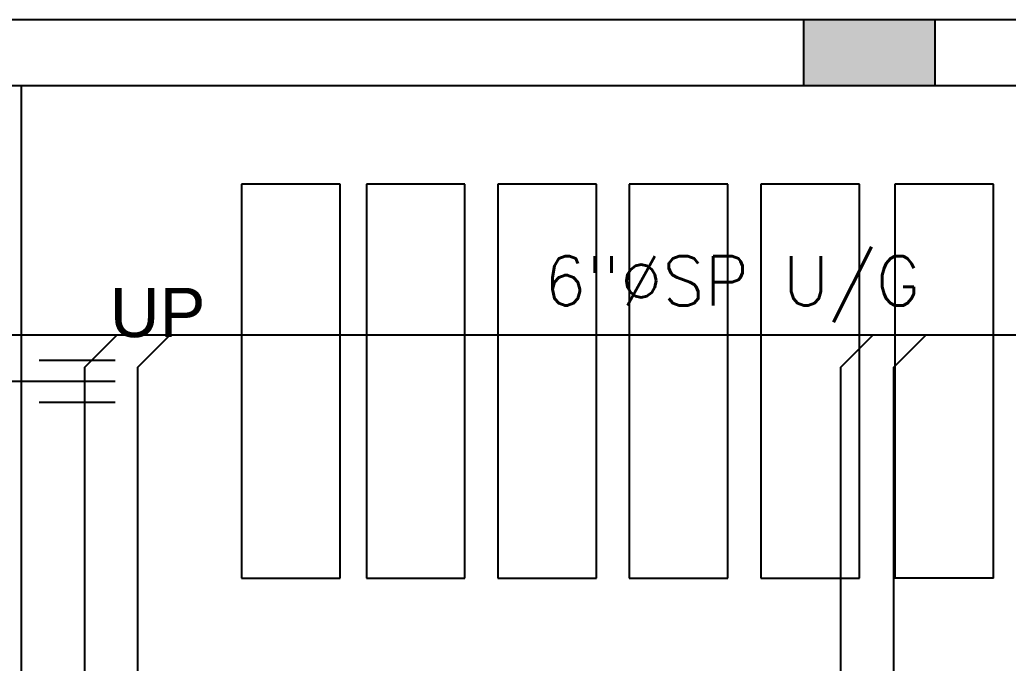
# Model space of a CAD drawing. Header units: metres. Extents: x -658 to -58, y -713 to -118.
# Drawn here: x -319.053 to -316.046, y -129.11 to -127.151 of the extents above; entities that cross this region are included whole.
import ezdxf
from ezdxf.enums import TextEntityAlignment as Align

# ---------------------------------------------------------------- set-up
doc = ezdxf.new("R2010")
doc.units = ezdxf.units.M
doc.header["$LTSCALE"] = 100
for name, color, linetype in [('DRAIN-LW', 2, 'Continuous'), ('drainage', 6, 'Continuous'), ('plan', 8, 'Continuous')]:
    doc.layers.add(name, color=color, linetype=linetype)
doc.layers.add('TEXT', color=7, linetype='Continuous', lineweight=25)
doc.styles.add('Arial', font='arial.ttf', dxfattribs={"height": 0.2})
doc.styles.add('mech', font='romans.shx')

# ---------------------------------------------------------------- blocks, each defined once
blk = doc.blocks.new('GREGEF')
h = blk.add_hatch(color=256)
h.dxf.hatch_style = 1
h.paths.add_polyline_path([(-207.6248062154356, -127.3512336782747), (-207.2248062154356, -127.3512336782747), (-207.2248062154356, -127.1512336782747), (-207.6248062154356, -127.1512336782747)])
blk.add_lwpolyline([(-207.6248062154356, -127.3512336782747), (-207.2248062154356, -127.3512336782747), (-207.2248062154356, -127.1512336782747), (-207.6248062154356, -127.1512336782747)], close=True)
blk = doc.blocks.new('A$Cc2be8e3e')
at = {"layer": 'plan'}
for p, q in [((-1.802800996135602, 21.30949198694276), (-41.80280099613549, 21.30949198694287)), ((-28.70354420505566, 21.10949198694283), (-11.00280099613559, 21.10949198694283)), ((-20.83317260059573, 20.80949198694276), (-21.13317260059569, 20.80949198694276)), ((-21.13317260059569, 20.80949198694276), (-21.13317260059569, 19.60949198694283)), ((-20.83317260059573, 19.60949198694283), (-20.83317260059573, 20.80949198694276)), ((-20.45317260059574, 20.80949198694276), (-20.75317260059569, 20.80949198694276)), ((-20.75317260059569, 20.80949198694276), (-20.75317260059569, 19.60949198694283)), ((-20.45317260059574, 19.60949198694283), (-20.45317260059574, 20.80949198694276)), ((-20.05317260059576, 20.80949198694276), (-20.35317260059571, 20.80949198694276)), ((-20.35317260059571, 20.80949198694276), (-20.35317260059571, 19.60949198694283)), ((-20.05317260059576, 19.60949198694283), (-20.05317260059576, 20.80949198694276)), ((-19.65317260059567, 20.80949198694276), (-19.95317260059574, 20.80949198694276)), ((-19.95317260059574, 20.80949198694276), (-19.95317260059574, 19.60949198694283)), ((-19.65317260059567, 19.60949198694283), (-19.65317260059567, 20.80949198694276)), ((-19.25317260059569, 20.80949198694276), (-19.55317260059564, 20.80949198694276)), ((-19.55317260059564, 20.80949198694276), (-19.55317260059564, 19.60949198694283)), ((-19.25317260059569, 19.60949198694283), (-19.25317260059569, 20.80949198694276)), ((-18.844846719815, 20.80949198694276), (-19.14484671981506, 20.80949198694276)), ((-19.14484671981506, 20.80949198694276), (-19.14484671981506, 19.60949198694283)), ((-18.844846719815, 19.60949198694283), (-18.844846719815, 20.80949198694276)), ((-21.74838393159678, 20.27367241081032), (-21.51702645063449, 20.27367241081032)), ((-22.13354420505573, 20.20949198694274), (-21.51702645063449, 20.20949198694274)), ((-21.74838393159678, 20.14531156307515), (-21.51702645063449, 20.14531156307515)), ((-21.13317260059569, 19.60949198694283), (-20.83317260059573, 19.60949198694283)), ((-20.75317260059569, 19.60949198694283), (-20.45317260059574, 19.60949198694283)), ((-20.35317260059571, 19.60949198694283), (-20.05317260059576, 19.60949198694283)), ((-19.95317260059574, 19.60949198694283), (-19.65317260059567, 19.60949198694283)), ((-19.55317260059564, 19.60949198694283), (-19.25317260059569, 19.60949198694283)), ((-18.844846719815, 19.60949198694283), (-19.14484671981506, 19.60949198694283))]:
    blk.add_line(p, q, dxfattribs=at)
at = {"layer": 'plan', "ltscale": 0.05}
blk.add_lwpolyline([(-21.80354420505574, 21.10949198694271), (-21.80354420505574, 19.30949198694276)], dxfattribs=at)
at = {"layer": 'plan'}
blk.add_blockref('GREGEF', (188.2020052193, 148.4607256652175), dxfattribs=at)
at = {"layer": 'plan', "insert": (-21.53376557037433, 20.49346123303593), "char_height": 0.15, "width": 0.4343950599047562, "attachment_point": 1, "line_spacing_factor": 0.9417779076525878, "style": 'Arial'}
blk.add_mtext('UP', dxfattribs=at)

msp = doc.modelspace()

# ---------------------------------------------------------------- linework, layer by layer
at = {"layer": 'DRAIN-LW'}
for p, q in [((-318.6938059929337, -128.2081532866872), (-318.5954489726762, -128.1097962664311)), ((-316.3935835146437, -128.2081532866872), (-316.2952264943862, -128.1097962664311)), ((-318.6938059929337, -131.2223238798576), (-318.6938059929337, -128.2081532866872)), ((-316.3935835146437, -129.2155450529605), (-316.3935835146437, -128.2081532866872))]:
    msp.add_line(p, q, dxfattribs=at)
at = {"layer": 'drainage'}
for p, q in [((-318.8553566220095, -128.2081532866872), (-318.7569996017519, -128.1097962664311)), ((-316.5551341437194, -128.2081532866872), (-316.4567771234619, -128.1097962664311)), ((-318.8553566220095, -131.2014946564253), (-318.8553566220095, -128.2081532866872)), ((-316.5551341437194, -129.1947158295282), (-316.5551341437194, -128.2081532866873))]:
    msp.add_line(p, q, dxfattribs=at)
msp.add_lwpolyline([(-324.9791075732584, -128.1097962664311), (-301.3152869387132, -128.1097962664311)], dxfattribs=at)

# ---------------------------------------------------------------- block references
at = {"layer": 'plan'}
msp.add_blockref('A$Cc2be8e3e', (-297.2456081894987, -148.4607256652175), dxfattribs=at)

# ---------------------------------------------------------------- texts
at = {"layer": 'TEXT', "linetype": 'Continuous', "style": 'mech'}
msp.add_text('6"%%CSP U/G', height=0.15, dxfattribs=at).set_placement((-316.8861144386526, -127.9462404402455), align=Align.MIDDLE_CENTER)

doc.saveas('drawing.dxf')
